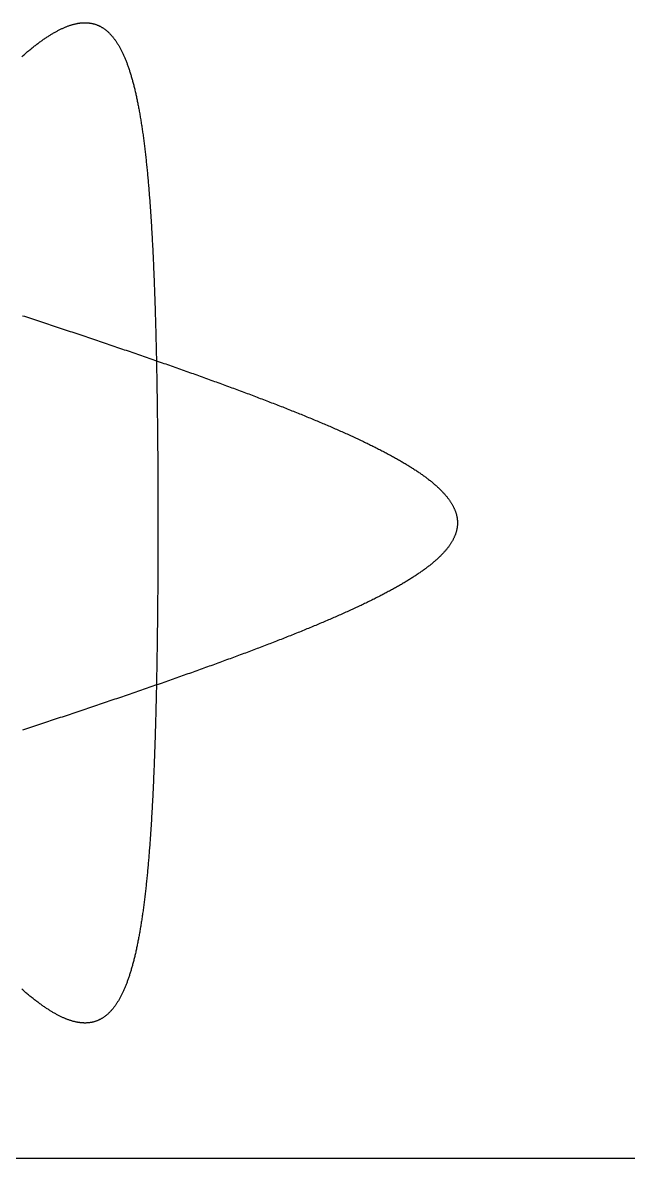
# Model space of a CAD drawing. Header units: metres. Extents: x 0 to 80, y 0 to 80.
# Drawn here: x 41.88 to 54.58, y 0 to 23.83 of the extents above; entities that cross this region are included whole.
import ezdxf

# ---------------------------------------------------------------- set-up
doc = ezdxf.new("R2010")
doc.units = ezdxf.units.M

msp = doc.modelspace()

# ---------------------------------------------------------------- linework, layer by layer
msp.add_line((0, 0), (80, 0))
at = {"layer": 'ENGRAVE'}
for points in [[(41.860244, 23.119498), (41.877338, 23.134424), (41.894372, 23.149201), (41.911346, 23.163828), (41.928259, 23.178304), (41.945112, 23.192631), (41.961904, 23.206806), (41.978636, 23.220831), (41.995308, 23.234703), (42.011919, 23.248424), (42.028469, 23.261993), (42.044959, 23.275409), (42.061388, 23.288672), (42.077756, 23.301781), (42.094064, 23.314737), (42.110311, 23.327539), (42.126497, 23.340187), (42.142622, 23.35268), (42.158686, 23.365017), (42.17469, 23.3772), (42.190633, 23.389227), (42.206515, 23.401097), (42.222336, 23.412812), (42.238096, 23.42437), (42.253795, 23.43577), (42.269433, 23.447014), (42.28501, 23.4581), (42.300526, 23.469028), (42.315981, 23.479797), (42.331376, 23.490408), (42.346709, 23.500861), (42.361981, 23.511154), (42.377192, 23.521288), (42.392342, 23.531262), (42.407432, 23.541076), (42.42246, 23.55073), (42.437427, 23.560223), (42.452334, 23.569556), (42.467179, 23.578727), (42.481963, 23.587737), (42.496687, 23.596585), (42.511349, 23.605271), (42.525951, 23.613795), (42.540491, 23.622157), (42.554971, 23.630356), (42.56939, 23.638392), (42.583748, 23.646264), (42.598045, 23.653974), (42.612282, 23.661519), (42.626457, 23.668901), (42.640572, 23.676118), (42.654627, 23.683171), (42.66862, 23.690059), (42.682553, 23.696782), (42.696425, 23.70334), (42.710237, 23.709733), (42.723988, 23.71596), (42.737679, 23.722021), (42.751309, 23.727916), (42.764879, 23.733645), (42.778388, 23.739208), (42.791837, 23.744604), (42.805226, 23.749833), (42.818554, 23.754895), (42.831822, 23.759789), (42.84503, 23.764517), (42.858178, 23.769076), (42.871266, 23.773468), (42.884294, 23.777692), (42.897262, 23.781747), (42.91017, 23.785634), (42.923019, 23.789353), (42.935807, 23.792903), (42.948536, 23.796284), (42.961205, 23.799495), (42.973815, 23.802538), (42.986365, 23.805411), (42.998855, 23.808115), (43.011287, 23.810649), (43.023659, 23.813013), (43.035971, 23.815207), (43.048225, 23.817231), (43.060419, 23.819085), (43.072555, 23.820768), (43.084631, 23.822281), (43.096649, 23.823623), (43.108607, 23.824794), (43.120507, 23.825795), (43.132349, 23.826624), (43.144132, 23.827282), (43.155856, 23.827769), (43.167522, 23.828084), (43.17913, 23.828228), (43.19068, 23.828201), (43.202171, 23.828001), (43.213604, 23.82763), (43.22498, 23.827087), (43.236298, 23.826372), (43.247557, 23.825485), (43.25876, 23.824425), (43.269904, 23.823194), (43.280992, 23.82179), (43.292021, 23.820214), (43.302994, 23.818465), (43.313909, 23.816544), (43.324768, 23.81445), (43.335569, 23.812183), (43.346314, 23.809744), (43.357001, 23.807132), (43.367632, 23.804347), (43.378207, 23.801389), (43.388725, 23.798259), (43.399187, 23.794955), (43.409593, 23.791478), (43.419942, 23.787829), (43.430236, 23.784006), (43.440473, 23.78001), (43.450655, 23.775841), (43.460781, 23.771499), (43.470852, 23.766984), (43.480867, 23.762296), (43.490828, 23.757434), (43.500732, 23.752399), (43.510582, 23.747191), (43.520377, 23.74181), (43.530117, 23.736256), (43.539803, 23.730529), (43.549434, 23.724628), (43.55901, 23.718554), (43.568532, 23.712307), (43.578, 23.705887), (43.587414, 23.699294), (43.596774, 23.692528), (43.606081, 23.685588), (43.615333, 23.678476), (43.624532, 23.671191), (43.633678, 23.663732), (43.642771, 23.656101), (43.65181, 23.648297), (43.660796, 23.64032), (43.66973, 23.632171), (43.678611, 23.623849), (43.687439, 23.615354), (43.696215, 23.606686), (43.704939, 23.597847), (43.71361, 23.588834), (43.72223, 23.57965), (43.730797, 23.570293), (43.739313, 23.560764), (43.747778, 23.551062), (43.75619, 23.541189), (43.764552, 23.531144), (43.772863, 23.520927), (43.781122, 23.510538), (43.789331, 23.499978), (43.797489, 23.489246), (43.805597, 23.478342), (43.813654, 23.467268), (43.821661, 23.456022), (43.829618, 23.444605), (43.837525, 23.433017), (43.845382, 23.421258), (43.85319, 23.409329), (43.860948, 23.397229), (43.868657, 23.384958), (43.876316, 23.372517), (43.883927, 23.359906), (43.891489, 23.347125), (43.899002, 23.334175), (43.906467, 23.321054), (43.913883, 23.307764), (43.921251, 23.294305), (43.928571, 23.280676), (43.935844, 23.266878), (43.943068, 23.252911), (43.950245, 23.238776), (43.957375, 23.224472), (43.964457, 23.209999), (43.971493, 23.195359), (43.978481, 23.18055), (43.985423, 23.165574), (43.992318, 23.15043), (43.999167, 23.135118), (44.00597, 23.11964), (44.012726, 23.103994), (44.019437, 23.088181), (44.026102, 23.072202), (44.032721, 23.056057), (44.039295, 23.039745), (44.045824, 23.023267), (44.052307, 23.006624), (44.058746, 22.989815), (44.06514, 22.97284), (44.07149, 22.955701), (44.077795, 22.938397), (44.084057, 22.920928), (44.090274, 22.903295), (44.096447, 22.885498), (44.102576, 22.867536), (44.108662, 22.849412), (44.114705, 22.831124), (44.120705, 22.812673), (44.126662, 22.794059), (44.132575, 22.775282), (44.138447, 22.756344), (44.144275, 22.737243), (44.150062, 22.71798), (44.155806, 22.698556), (44.161509, 22.678971), (44.16717, 22.659225), (44.172789, 22.639319), (44.178367, 22.619252), (44.183903, 22.599025), (44.189399, 22.578638), (44.194854, 22.558092), (44.200268, 22.537387), (44.205641, 22.516522), (44.210975, 22.4955), (44.216268, 22.474319), (44.221521, 22.452981), (44.226735, 22.431484), (44.231908, 22.409831), (44.237043, 22.388021), (44.242138, 22.366054), (44.247194, 22.343931), (44.252211, 22.321652), (44.25719, 22.299217), (44.26213, 22.276628), (44.267032, 22.253883), (44.271895, 22.230984), (44.276721, 22.207931), (44.281508, 22.184724), (44.286258, 22.161363), (44.290971, 22.13785), (44.295647, 22.114183), (44.300285, 22.090364), (44.304887, 22.066394), (44.309451, 22.042271), (44.31398, 22.017998), (44.318471, 21.993573), (44.322927, 21.968998), (44.327347, 21.944274), (44.331731, 21.919399), (44.336079, 21.894375), (44.340392, 21.869202), (44.34467, 21.84388), (44.348912, 21.818411), (44.35312, 21.792794), (44.357293, 21.767029), (44.361431, 21.741118), (44.365535, 21.71506), (44.369605, 21.688856), (44.37364, 21.662506), (44.377642, 21.636011), (44.381611, 21.609372), (44.385546, 21.582588), (44.389447, 21.55566), (44.393316, 21.528588), (44.397151, 21.501374), (44.400954, 21.474017), (44.404724, 21.446518), (44.408462, 21.418877), (44.412168, 21.391094), (44.415841, 21.363171), (44.419483, 21.335108), (44.423093, 21.306904), (44.426672, 21.278561), (44.430219, 21.250079), (44.433735, 21.221459), (44.437221, 21.192701), (44.440675, 21.163805), (44.444099, 21.134771), (44.447492, 21.105602), (44.450855, 21.076296), (44.454188, 21.046854), (44.457491, 21.017277), (44.460765, 20.987566), (44.464008, 20.95772), (44.467223, 20.92774), (44.470408, 20.897628), (44.473564, 20.867382), (44.476692, 20.837005), (44.47979, 20.806495), (44.482861, 20.775855), (44.485902, 20.745084), (44.488916, 20.714182), (44.491902, 20.683151), (44.494859, 20.651991), (44.49779, 20.620702), (44.500692, 20.589285), (44.503568, 20.557741), (44.506416, 20.526069), (44.509237, 20.494271), (44.512031, 20.462347), (44.514799, 20.430297), (44.517541, 20.398123), (44.520256, 20.365824), (44.522944, 20.333402), (44.525607, 20.300856), (44.528244, 20.268187), (44.530856, 20.235396), (44.533442, 20.202484), (44.536003, 20.169451), (44.538538, 20.136297), (44.541049, 20.103023), (44.543534, 20.06963), (44.545995, 20.036118), (44.548432, 20.002487), (44.550844, 19.968739), (44.553232, 19.934874), (44.555596, 19.900893), (44.557937, 19.866796), (44.560253, 19.832583), (44.562546, 19.798255), (44.564816, 19.763813), (44.567062, 19.729258), (44.569285, 19.69459), (44.571486, 19.659809), (44.573664, 19.624917), (44.575819, 19.589913), (44.577951, 19.554798), (44.580062, 19.519574), (44.58215, 19.48424), (44.584216, 19.448798), (44.58626, 19.413247), (44.588283, 19.377589), (44.590284, 19.341823), (44.592264, 19.305952), (44.594223, 19.269975), (44.59616, 19.233892), (44.598077, 19.197705), (44.599972, 19.161414), (44.601847, 19.12502), (44.603702, 19.088524), (44.605536, 19.051925), (44.60735, 19.015225), (44.609144, 18.978425), (44.610918, 18.941524), (44.612672, 18.904524), (44.614407, 18.867425), (44.616122, 18.830228), (44.617818, 18.792933), (44.619494, 18.755542), (44.621152, 18.718055), (44.62279, 18.680472), (44.62441, 18.642794), (44.626011, 18.605021), (44.627594, 18.567156), (44.629158, 18.529197), (44.630703, 18.491146), (44.632231, 18.453003), (44.633741, 18.41477), (44.635232, 18.376446), (44.636706, 18.338033), (44.638163, 18.299531), (44.639602, 18.26094), (44.641023, 18.222262), (44.642427, 18.183498), (44.643814, 18.144646), (44.645185, 18.10571), (44.646538, 18.066688), (44.647874, 18.027583), (44.649194, 17.988394), (44.650498, 17.949122), (44.651785, 17.909768), (44.653055, 17.870332), (44.65431, 17.830816), (44.655549, 17.79122), (44.656771, 17.751544), (44.657978, 17.71179), (44.659169, 17.671958), (44.660345, 17.632049), (44.661505, 17.592063), (44.66265, 17.552001), (44.663779, 17.511865), (44.664894, 17.471653), (44.665993, 17.431369), (44.667078, 17.391011), (44.668148, 17.35058), (44.669203, 17.310079), (44.670243, 17.269506), (44.671269, 17.228863), (44.672281, 17.188151), (44.673278, 17.14737), (44.674261, 17.106522), (44.67523, 17.065606), (44.676185, 17.024623), (44.677126, 16.983574), (44.678054, 16.942461), (44.678968, 16.901283), (44.679868, 16.860042), (44.680754, 16.818737), (44.681628, 16.777371), (44.682488, 16.735943), (44.683334, 16.694454), (44.684168, 16.652905), (44.684988, 16.611297), (44.685796, 16.569631), (44.686591, 16.527907), (44.687372, 16.486126), (44.688142, 16.444288), (44.688898, 16.402395), (44.689642, 16.360447), (44.690374, 16.318446), (44.691093, 16.276391), (44.6918, 16.234283), (44.692495, 16.192124), (44.693177, 16.149913), (44.693848, 16.107652), (44.694506, 16.065342), (44.695153, 16.022983), (44.695788, 15.980576), (44.696411, 15.938121), (44.697022, 15.895621), (44.697622, 15.853074), (44.69821, 15.810482), (44.698786, 15.767846), (44.699352, 15.725167), (44.699905, 15.682444), (44.700448, 15.63968), (44.700979, 15.596875), (44.701499, 15.554029), (44.702008, 15.511143), (44.702506, 15.468219), (44.702993, 15.425256), (44.703469, 15.382256), (44.703934, 15.339219), (44.704389, 15.296147), (44.704832, 15.253039), (44.705265, 15.209897), (44.705687, 15.166722), (44.706099, 15.123513), (44.7065, 15.080273), (44.70689, 15.037001), (44.70727, 14.993699), (44.707639, 14.950368), (44.707998, 14.907007), (44.708347, 14.863618), (44.708686, 14.820202), (44.709014, 14.77676), (44.709332, 14.733291), (44.70964, 14.689797), (44.709937, 14.64628), (44.710225, 14.602738), (44.710502, 14.559174), (44.71077, 14.515588), (44.711027, 14.471981), (44.711274, 14.428354), (44.711512, 14.384707), (44.71174, 14.341041), (44.711957, 14.297357), (44.712165, 14.253656), (44.712363, 14.209938), (44.712551, 14.166205), (44.71273, 14.122456), (44.712898, 14.078694), (44.713057, 14.034918), (44.713206, 13.99113), (44.713346, 13.94733), (44.713475, 13.903519), (44.713595, 13.859698), (44.713706, 13.815867), (44.713807, 13.772028), (44.713898, 13.728181), (44.713979, 13.684327), (44.714051, 13.640466), (44.714113, 13.5966), (44.714166, 13.55273), (44.714209, 13.508855), (44.714243, 13.464977), (44.714267, 13.421097), (44.714281, 13.377216), (44.714286, 13.333333), (44.714281, 13.289451), (44.714267, 13.245569), (44.714243, 13.201689), (44.714209, 13.157811), (44.714166, 13.113937), (44.714113, 13.070066), (44.714051, 13.0262), (44.713979, 12.98234), (44.713898, 12.938486), (44.713807, 12.894639), (44.713706, 12.850799), (44.713595, 12.806969), (44.713475, 12.763148), (44.713346, 12.719337), (44.713206, 12.675537), (44.713057, 12.631748), (44.712898, 12.587973), (44.71273, 12.54421), (44.712551, 12.500462), (44.712363, 12.456729), (44.712165, 12.413011), (44.711957, 12.36931), (44.71174, 12.325626), (44.711512, 12.28196), (44.711274, 12.238313), (44.711027, 12.194686), (44.71077, 12.151078), (44.710502, 12.107492), (44.710225, 12.063928), (44.709937, 12.020387), (44.70964, 11.976869), (44.709332, 11.933376), (44.709014, 11.889907), (44.708686, 11.846464), (44.708347, 11.803048), (44.707998, 11.75966), (44.707639, 11.716299), (44.70727, 11.672967), (44.70689, 11.629665), (44.7065, 11.586394), (44.706099, 11.543153), (44.705687, 11.499945), (44.705265, 11.45677), (44.704832, 11.413628), (44.704389, 11.37052), (44.703934, 11.327447), (44.703469, 11.284411), (44.702993, 11.241411), (44.702506, 11.198448), (44.702008, 11.155524), (44.701499, 11.112638), (44.700979, 11.069792), (44.700448, 11.026987), (44.699905, 10.984222), (44.699352, 10.9415), (44.698786, 10.898821), (44.69821, 10.856185), (44.697622, 10.813593), (44.697022, 10.771046), (44.696411, 10.728545), (44.695788, 10.686091), (44.695153, 10.643684), (44.694506, 10.601325), (44.693848, 10.559014), (44.693177, 10.516753), (44.692495, 10.474543), (44.6918, 10.432384), (44.691093, 10.390276), (44.690374, 10.348221), (44.689642, 10.306219), (44.688898, 10.264271), (44.688142, 10.222378), (44.687372, 10.180541), (44.686591, 10.13876), (44.685796, 10.097036), (44.684988, 10.055369), (44.684168, 10.013761), (44.683334, 9.972213), (44.682488, 9.930724), (44.681628, 9.889296), (44.680754, 9.84793), (44.679868, 9.806625), (44.678968, 9.765384), (44.678054, 9.724206), (44.677126, 9.683092), (44.676185, 9.642044), (44.67523, 9.601061), (44.674261, 9.560145), (44.673278, 9.519296), (44.672281, 9.478515), (44.671269, 9.437803), (44.670243, 9.397161), (44.669203, 9.356588), (44.668148, 9.316086), (44.667078, 9.275656), (44.665993, 9.235298), (44.664894, 9.195013), (44.663779, 9.154802), (44.66265, 9.114665), (44.661505, 9.074604), (44.660345, 9.034618), (44.659169, 8.994709), (44.657978, 8.954876), (44.656771, 8.915122), (44.655549, 8.875447), (44.65431, 8.835851), (44.653055, 8.796334), (44.651785, 8.756899), (44.650498, 8.717545), (44.649194, 8.678273), (44.647874, 8.639084), (44.646538, 8.599978), (44.645185, 8.560957), (44.643814, 8.52202), (44.642427, 8.483169), (44.641023, 8.444404), (44.639602, 8.405726), (44.638163, 8.367136), (44.636706, 8.328634), (44.635232, 8.29022), (44.633741, 8.251897), (44.632231, 8.213663), (44.630703, 8.175521), (44.629158, 8.13747), (44.627594, 8.099511), (44.626011, 8.061645), (44.62441, 8.023873), (44.62279, 7.986195), (44.621152, 7.948612), (44.619494, 7.911125), (44.617818, 7.873733), (44.616122, 7.836439), (44.614407, 7.799242), (44.612672, 7.762143), (44.610918, 7.725143), (44.609144, 7.688242), (44.60735, 7.651441), (44.605536, 7.614741), (44.603702, 7.578143), (44.601847, 7.541646), (44.599972, 7.505252), (44.598077, 7.468962), (44.59616, 7.432775), (44.594223, 7.396692), (44.592264, 7.360715), (44.590284, 7.324843), (44.588283, 7.289078), (44.58626, 7.25342), (44.584216, 7.217869), (44.58215, 7.182426), (44.580062, 7.147093), (44.577951, 7.111868), (44.575819, 7.076754), (44.573664, 7.04175), (44.571486, 7.006858), (44.569285, 6.972077), (44.567062, 6.937409), (44.564816, 6.902853), (44.562546, 6.868411), (44.560253, 6.834084), (44.557937, 6.799871), (44.555596, 6.765774), (44.553232, 6.731792), (44.550844, 6.697927), (44.548432, 6.664179), (44.545995, 6.630549), (44.543534, 6.597037), (44.541049, 6.563644), (44.538538, 6.53037), (44.536003, 6.497216), (44.533442, 6.464183), (44.530856, 6.43127), (44.528244, 6.39848), (44.525607, 6.365811), (44.522944, 6.333265), (44.520256, 6.300843), (44.517541, 6.268544), (44.514799, 6.236369), (44.512031, 6.20432), (44.509237, 6.172396), (44.506416, 6.140598), (44.503568, 6.108926), (44.500692, 6.077382), (44.49779, 6.045965), (44.494859, 6.014676), (44.491902, 5.983516), (44.488916, 5.952485), (44.485902, 5.921583), (44.482861, 5.890812), (44.47979, 5.860171), (44.476692, 5.829662), (44.473564, 5.799284), (44.470408, 5.769039), (44.467223, 5.738926), (44.464008, 5.708947), (44.460765, 5.679101), (44.457491, 5.64939), (44.454188, 5.619813), (44.450855, 5.590371), (44.447492, 5.561065), (44.444099, 5.531895), (44.440675, 5.502862), (44.437221, 5.473966), (44.433735, 5.445208), (44.430219, 5.416587), (44.426672, 5.388105), (44.423093, 5.359762), (44.419483, 5.331559), (44.415841, 5.303495), (44.412168, 5.275572), (44.408462, 5.24779), (44.404724, 5.220149), (44.400954, 5.19265), (44.397151, 5.165293), (44.393316, 5.138078), (44.389447, 5.111007), (44.385546, 5.084079), (44.381611, 5.057295), (44.377642, 5.030655), (44.37364, 5.00416), (44.369605, 4.977811), (44.365535, 4.951607), (44.361431, 4.925549), (44.357293, 4.899637), (44.35312, 4.873873), (44.348912, 4.848256), (44.34467, 4.822786), (44.340392, 4.797465), (44.336079, 4.772292), (44.331731, 4.747268), (44.327347, 4.722393), (44.322927, 4.697668), (44.318471, 4.673093), (44.31398, 4.648669), (44.309451, 4.624395), (44.304887, 4.600273), (44.300285, 4.576302), (44.295647, 4.552484), (44.290971, 4.528817), (44.286258, 4.505304), (44.281508, 4.481943), (44.276721, 4.458736), (44.271895, 4.435683), (44.267032, 4.412783), (44.26213, 4.390039), (44.25719, 4.367449), (44.252211, 4.345015), (44.247194, 4.322736), (44.242138, 4.300613), (44.237043, 4.278646), (44.231908, 4.256836), (44.226735, 4.235182), (44.221521, 4.213686), (44.216268, 4.192347), (44.210975, 4.171167), (44.205641, 4.150144), (44.200268, 4.12928), (44.194854, 4.108575), (44.189399, 4.088029), (44.183903, 4.067642), (44.178367, 4.047415), (44.172789, 4.027348), (44.16717, 4.007442), (44.161509, 3.987695), (44.155806, 3.96811), (44.150062, 3.948686), (44.144275, 3.929424), (44.138447, 3.910323), (44.132575, 3.891384), (44.126662, 3.872608), (44.120705, 3.853994), (44.114705, 3.835543), (44.108662, 3.817255), (44.102576, 3.79913), (44.096447, 3.781169), (44.090274, 3.763372), (44.084057, 3.745739), (44.077795, 3.72827), (44.07149, 3.710966), (44.06514, 3.693826), (44.058746, 3.676852), (44.052307, 3.660043), (44.045824, 3.6434), (44.039295, 3.626922), (44.032721, 3.61061), (44.026102, 3.594465), (44.019437, 3.578485), (44.012726, 3.562673), (44.00597, 3.547027), (43.999167, 3.531548), (43.992318, 3.516237), (43.985423, 3.501093), (43.978481, 3.486116), (43.971493, 3.471308), (43.964457, 3.456667), (43.957375, 3.442195), (43.950245, 3.427891), (43.943068, 3.413755), (43.935844, 3.399789), (43.928571, 3.385991), (43.921251, 3.372362), (43.913883, 3.358903), (43.906467, 3.345613), (43.899002, 3.332492), (43.891489, 3.319541), (43.883927, 3.30676), (43.876316, 3.294149), (43.868657, 3.281709), (43.860948, 3.269438), (43.85319, 3.257338), (43.845382, 3.245409), (43.837525, 3.23365), (43.829618, 3.222062), (43.821661, 3.210645), (43.813654, 3.199399), (43.805597, 3.188324), (43.797489, 3.177421), (43.789331, 3.166689), (43.781122, 3.156129), (43.772863, 3.14574), (43.764552, 3.135523), (43.75619, 3.125478), (43.747778, 3.115604), (43.739313, 3.105903), (43.730797, 3.096374), (43.72223, 3.087017), (43.71361, 3.077832), (43.704939, 3.06882), (43.696215, 3.05998), (43.687439, 3.051313), (43.678611, 3.042818), (43.66973, 3.034496), (43.660796, 3.026346), (43.65181, 3.018369), (43.642771, 3.010565), (43.633678, 3.002934), (43.624532, 2.995476), (43.615333, 2.988191), (43.606081, 2.981078), (43.596774, 2.974139), (43.587414, 2.967373), (43.578, 2.96078), (43.568532, 2.95436), (43.55901, 2.948113), (43.549434, 2.942039), (43.539803, 2.936138), (43.530117, 2.930411), (43.520377, 2.924856), (43.510582, 2.919475), (43.500732, 2.914267), (43.490828, 2.909233), (43.480867, 2.904371), (43.470852, 2.899683), (43.460781, 2.895167), (43.450655, 2.890825), (43.440473, 2.886656), (43.430236, 2.882661), (43.419942, 2.878838), (43.409593, 2.875188), (43.399187, 2.871712), (43.388725, 2.868408), (43.378207, 2.865277), (43.367632, 2.86232), (43.357001, 2.859535), (43.346314, 2.856923), (43.335569, 2.854483), (43.324768, 2.852217), (43.313909, 2.850123), (43.302994, 2.848202), (43.292021, 2.846453), (43.280992, 2.844877), (43.269904, 2.843473), (43.25876, 2.842241), (43.247557, 2.841182), (43.236298, 2.840295), (43.22498, 2.83958), (43.213604, 2.839037), (43.202171, 2.838665), (43.19068, 2.838466), (43.17913, 2.838438), (43.167522, 2.838582), (43.155856, 2.838898), (43.144132, 2.839385), (43.132349, 2.840043), (43.120507, 2.840872), (43.108607, 2.841872), (43.096649, 2.843044), (43.084631, 2.844386), (43.072555, 2.845898), (43.060419, 2.847582), (43.048225, 2.849435), (43.035971, 2.851459), (43.023659, 2.853654), (43.011287, 2.856018), (42.998855, 2.858552), (42.986365, 2.861255), (42.973815, 2.864129), (42.961205, 2.867171), (42.948536, 2.870383), (42.935807, 2.873764), (42.923019, 2.877314), (42.91017, 2.881032), (42.897262, 2.88492), (42.884294, 2.888975), (42.871266, 2.893199), (42.858178, 2.89759), (42.84503, 2.90215), (42.831822, 2.906877), (42.818554, 2.911772), (42.805226, 2.916834), (42.791837, 2.922063), (42.778388, 2.927459), (42.764879, 2.933021), (42.751309, 2.93875), (42.737679, 2.944646), (42.723988, 2.950707), (42.710237, 2.956934), (42.696425, 2.963327), (42.682553, 2.969885), (42.66862, 2.976608), (42.654627, 2.983496), (42.640572, 2.990549), (42.626457, 2.997766), (42.612282, 3.005148), (42.598045, 3.012693), (42.583748, 3.020402), (42.56939, 3.028275), (42.554971, 3.036311), (42.540491, 3.04451), (42.525951, 3.052871), (42.511349, 3.061395), (42.496687, 3.070082), (42.481963, 3.07893), (42.467179, 3.08794), (42.452334, 3.097111), (42.437427, 3.106444), (42.42246, 3.115937), (42.407432, 3.125591), (42.392342, 3.135405), (42.377192, 3.145379), (42.361981, 3.155513), (42.346709, 3.165806), (42.331376, 3.176258), (42.315981, 3.186869), (42.300526, 3.197639), (42.28501, 3.208567), (42.269433, 3.219653), (42.253795, 3.230896), (42.238096, 3.242297), (42.222336, 3.253855), (42.206515, 3.265569), (42.190633, 3.27744), (42.17469, 3.289467), (42.158686, 3.301649), (42.142622, 3.313987), (42.126497, 3.32648), (42.110311, 3.339127), (42.094064, 3.351929), (42.077756, 3.364885), (42.061388, 3.377995), (42.044959, 3.391258), (42.028469, 3.404674), (42.011919, 3.418242), (41.995308, 3.431963), (41.978636, 3.445836), (41.961904, 3.45986), (41.945112, 3.474036), (41.928259, 3.488362), (41.911346, 3.502839), (41.894372, 3.517466), (41.877338, 3.532243), (41.860244, 3.547169)], [(41.87387, 17.680866), (41.915532, 17.667223), (41.957184, 17.653573), (41.998823, 17.639918), (42.04045, 17.626256), (42.082063, 17.612588), (42.123662, 17.598915), (42.165246, 17.585237), (42.206814, 17.571553), (42.248366, 17.557864), (42.289901, 17.544171), (42.331418, 17.530473), (42.372916, 17.516771), (42.414394, 17.503065), (42.455853, 17.489355), (42.49729, 17.475642), (42.538706, 17.461925), (42.580099, 17.448205), (42.621469, 17.434482), (42.662815, 17.420756), (42.704137, 17.407027), (42.745433, 17.393296), (42.786702, 17.379563), (42.827945, 17.365828), (42.86916, 17.352092), (42.910347, 17.338354), (42.951504, 17.324614), (42.992632, 17.310873), (43.033728, 17.297132), (43.074794, 17.283389), (43.115827, 17.269646), (43.156827, 17.255903), (43.197793, 17.24216), (43.238725, 17.228416), (43.279622, 17.214673), (43.320482, 17.20093), (43.361307, 17.187188), (43.402093, 17.173446), (43.442842, 17.159706), (43.483551, 17.145967), (43.524221, 17.132229), (43.56485, 17.118492), (43.605438, 17.104758), (43.645984, 17.091025), (43.686488, 17.077294), (43.726948, 17.063565), (43.767364, 17.049839), (43.807735, 17.036115), (43.84806, 17.022394), (43.88834, 17.008676), (43.928571, 16.994962), (43.968755, 16.98125), (44.008891, 16.967542), (44.048977, 16.953837), (44.089013, 16.940136), (44.128998, 16.926439), (44.168932, 16.912746), (44.208813, 16.899058), (44.248641, 16.885373), (44.288416, 16.871693), (44.328136, 16.858018), (44.367801, 16.844348), (44.407409, 16.830683), (44.446961, 16.817023), (44.486456, 16.803368), (44.525892, 16.789719), (44.56527, 16.776075), (44.604588, 16.762437), (44.643845, 16.748805), (44.683042, 16.73518), (44.722177, 16.72156), (44.761249, 16.707946), (44.800257, 16.694339), (44.839202, 16.680739), (44.878082, 16.667145), (44.916897, 16.653558), (44.955646, 16.639979), (44.994327, 16.626406), (45.032941, 16.612841), (45.071487, 16.599283), (45.109964, 16.585732), (45.148371, 16.572189), (45.186707, 16.558654), (45.224973, 16.545127), (45.263166, 16.531608), (45.301287, 16.518097), (45.339334, 16.504594), (45.377308, 16.4911), (45.415207, 16.477614), (45.45303, 16.464137), (45.490777, 16.450668), (45.528447, 16.437209), (45.56604, 16.423758), (45.603554, 16.410316), (45.64099, 16.396884), (45.678346, 16.38346), (45.715621, 16.370047), (45.752815, 16.356642), (45.789928, 16.343247), (45.826958, 16.329862), (45.863905, 16.316487), (45.900769, 16.303122), (45.937547, 16.289766), (45.974241, 16.276421), (46.010848, 16.263086), (46.047369, 16.249761), (46.083803, 16.236446), (46.120149, 16.223142), (46.156406, 16.209849), (46.192573, 16.196566), (46.228651, 16.183294), (46.264638, 16.170032), (46.300534, 16.156782), (46.336337, 16.143542), (46.372048, 16.130314), (46.407666, 16.117096), (46.443189, 16.10389), (46.478618, 16.090695), (46.513951, 16.077512), (46.549189, 16.06434), (46.584329, 16.051179), (46.619373, 16.03803), (46.654318, 16.024893), (46.689164, 16.011767), (46.723911, 15.998653), (46.758558, 15.985551), (46.793105, 15.972461), (46.82755, 15.959383), (46.861893, 15.946316), (46.896134, 15.933262), (46.930271, 15.920221), (46.964304, 15.907191), (46.998233, 15.894173), (47.032056, 15.881168), (47.065774, 15.868176), (47.099385, 15.855195), (47.13289, 15.842227), (47.166286, 15.829272), (47.199574, 15.816329), (47.232753, 15.803399), (47.265822, 15.790482), (47.298781, 15.777577), (47.33163, 15.764685), (47.364366, 15.751806), (47.396991, 15.73894), (47.429503, 15.726086), (47.461901, 15.713246), (47.494186, 15.700418), (47.526356, 15.687603), (47.55841, 15.674802), (47.590349, 15.662013), (47.622172, 15.649238), (47.653877, 15.636475), (47.685465, 15.623726), (47.716934, 15.61099), (47.748285, 15.598267), (47.779517, 15.585558), (47.810628, 15.572861), (47.841619, 15.560178), (47.872488, 15.547508), (47.903236, 15.534852), (47.933861, 15.522208), (47.964363, 15.509579), (47.994742, 15.496962), (48.024997, 15.484359), (48.055127, 15.471769), (48.085132, 15.459193), (48.115011, 15.44663), (48.144764, 15.43408), (48.174389, 15.421544), (48.203887, 15.409021), (48.233257, 15.396512), (48.262498, 15.384016), (48.291611, 15.371534), (48.320593, 15.359065), (48.349445, 15.346609), (48.378166, 15.334167), (48.406756, 15.321738), (48.435213, 15.309323), (48.463539, 15.296921), (48.491731, 15.284533), (48.519789, 15.272158), (48.547714, 15.259797), (48.575503, 15.247449), (48.603158, 15.235114), (48.630677, 15.222793), (48.658059, 15.210485), (48.685305, 15.19819), (48.712414, 15.185909), (48.739385, 15.173641), (48.766217, 15.161387), (48.79291, 15.149145), (48.819465, 15.136917), (48.845879, 15.124703), (48.872153, 15.112501), (48.898286, 15.100313), (48.924278, 15.088138), (48.950128, 15.075976), (48.975835, 15.063827), (49.0014, 15.051692), (49.026821, 15.039569), (49.052098, 15.02746), (49.077231, 15.015363), (49.10222, 15.00328), (49.127063, 14.991209), (49.15176, 14.979152), (49.176311, 14.967107), (49.200715, 14.955075), (49.224972, 14.943056), (49.249082, 14.93105), (49.273043, 14.919057), (49.296856, 14.907076), (49.32052, 14.895108), (49.344034, 14.883152), (49.367399, 14.871209), (49.390613, 14.859279), (49.413676, 14.847361), (49.436588, 14.835456), (49.459348, 14.823563), (49.481956, 14.811682), (49.504412, 14.799814), (49.526714, 14.787958), (49.548864, 14.776114), (49.570859, 14.764282), (49.5927, 14.752463), (49.614386, 14.740655), (49.635917, 14.72886), (49.657293, 14.717076), (49.678512, 14.705304), (49.699576, 14.693544), (49.720482, 14.681796), (49.741231, 14.67006), (49.761823, 14.658335), (49.782257, 14.646622), (49.802532, 14.63492), (49.822649, 14.62323), (49.842607, 14.611551), (49.862405, 14.599883), (49.882043, 14.588227), (49.901521, 14.576582), (49.920838, 14.564948), (49.939994, 14.553325), (49.958989, 14.541713), (49.977822, 14.530113), (49.996493, 14.518522), (50.015001, 14.506943), (50.033347, 14.495375), (50.051529, 14.483817), (50.069548, 14.472269), (50.087403, 14.460732), (50.105093, 14.449206), (50.122619, 14.43769), (50.139981, 14.426184), (50.157176, 14.414688), (50.174207, 14.403203), (50.191071, 14.391727), (50.207769, 14.380261), (50.224301, 14.368806), (50.240666, 14.35736), (50.256863, 14.345923), (50.272893, 14.334497), (50.288755, 14.32308), (50.304449, 14.311672), (50.319975, 14.300274), (50.335332, 14.288885), (50.35052, 14.277505), (50.365538, 14.266134), (50.380387, 14.254772), (50.395066, 14.243419), (50.409575, 14.232075), (50.423913, 14.22074), (50.438081, 14.209414), (50.452078, 14.198096), (50.465903, 14.186786), (50.479557, 14.175485), (50.493039, 14.164192), (50.506348, 14.152908), (50.519486, 14.141631), (50.532451, 14.130362), (50.545243, 14.119102), (50.557862, 14.107849), (50.570308, 14.096604), (50.58258, 14.085366), (50.594678, 14.074136), (50.606602, 14.062914), (50.618352, 14.051699), (50.629928, 14.040491), (50.641329, 14.02929), (50.652554, 14.018096), (50.663605, 14.006909), (50.67448, 13.995729), (50.68518, 13.984556), (50.695704, 13.973389), (50.706052, 13.962229), (50.716223, 13.951075), (50.726218, 13.939927), (50.736037, 13.928786), (50.745679, 13.917651), (50.755144, 13.906521), (50.764432, 13.895398), (50.773542, 13.884281), (50.782475, 13.873169), (50.79123, 13.862062), (50.799808, 13.850962), (50.808207, 13.839866), (50.816428, 13.828776), (50.824471, 13.817691), (50.832335, 13.806611), (50.840021, 13.795536), (50.847528, 13.784465), (50.854856, 13.7734), (50.862005, 13.762338), (50.868974, 13.751282), (50.875765, 13.74023), (50.882375, 13.729182), (50.888807, 13.718138), (50.895058, 13.707098), (50.90113, 13.696062), (50.907021, 13.68503), (50.912733, 13.674002), (50.918264, 13.662977), (50.923615, 13.651956), (50.928785, 13.640938), (50.933776, 13.629923), (50.938585, 13.618912), (50.943214, 13.607903), (50.947662, 13.596898), (50.951929, 13.585895), (50.956015, 13.574895), (50.95992, 13.563897), (50.963643, 13.552902), (50.967186, 13.541909), (50.970548, 13.530918), (50.973728, 13.51993), (50.976726, 13.508943), (50.979544, 13.497959), (50.982179, 13.486976), (50.984634, 13.475994), (50.986906, 13.465015), (50.988997, 13.454036), (50.990906, 13.443059), (50.992634, 13.432083), (50.99418, 13.421108), (50.995544, 13.410135), (50.996726, 13.399161), (50.997726, 13.388189), (50.998545, 13.377217), (50.999181, 13.366246), (50.999636, 13.355275), (50.999909, 13.344304), (51, 13.333333), (50.999909, 13.322363), (50.999636, 13.311392), (50.999181, 13.300421), (50.998545, 13.28945), (50.997726, 13.278478), (50.996726, 13.267505), (50.995544, 13.256532), (50.99418, 13.245558), (50.992634, 13.234583), (50.990906, 13.223607), (50.988997, 13.21263), (50.986906, 13.201652), (50.984634, 13.190672), (50.982179, 13.179691), (50.979544, 13.168708), (50.976726, 13.157723), (50.973728, 13.146737), (50.970548, 13.135748), (50.967186, 13.124758), (50.963643, 13.113765), (50.95992, 13.10277), (50.956015, 13.091772), (50.951929, 13.080772), (50.947662, 13.069769), (50.943214, 13.058763), (50.938585, 13.047755), (50.933776, 13.036743), (50.928785, 13.025729), (50.923615, 13.014711), (50.918264, 13.003689), (50.912733, 12.992665), (50.907021, 12.981636), (50.90113, 12.970604), (50.895058, 12.959568), (50.888807, 12.948529), (50.882375, 12.937485), (50.875765, 12.926437), (50.868974, 12.915385), (50.862005, 12.904328), (50.854856, 12.893267), (50.847528, 12.882201), (50.840021, 12.871131), (50.832335, 12.860056), (50.824471, 12.848976), (50.816428, 12.837891), (50.808207, 12.826801), (50.799808, 12.815705), (50.79123, 12.804604), (50.782475, 12.793498), (50.773542, 12.782386), (50.764432, 12.771269), (50.755144, 12.760145), (50.745679, 12.749016), (50.736037, 12.737881), (50.726218, 12.726739), (50.716223, 12.715592), (50.706052, 12.704438), (50.695704, 12.693278), (50.68518, 12.682111), (50.67448, 12.670938), (50.663605, 12.659758), (50.652554, 12.648571), (50.641329, 12.637377), (50.629928, 12.626176), (50.618352, 12.614968), (50.606602, 12.603753), (50.594678, 12.59253), (50.58258, 12.5813), (50.570308, 12.570063), (50.557862, 12.558818), (50.545243, 12.547565), (50.532451, 12.536304), (50.519486, 12.525036), (50.506348, 12.513759), (50.493039, 12.502474), (50.479557, 12.491182), (50.465903, 12.47988), (50.452078, 12.468571), (50.438081, 12.457253), (50.423913, 12.445926), (50.409575, 12.434591), (50.395066, 12.423247), (50.380387, 12.411894), (50.365538, 12.400533), (50.35052, 12.389162), (50.335332, 12.377782), (50.319975, 12.366393), (50.304449, 12.354995), (50.288755, 12.343587), (50.272893, 12.33217), (50.256863, 12.320743), (50.240666, 12.309307), (50.224301, 12.297861), (50.207769, 12.286405), (50.191071, 12.27494), (50.174207, 12.263464), (50.157176, 12.251978), (50.139981, 12.240483), (50.122619, 12.228977), (50.105093, 12.217461), (50.087403, 12.205934), (50.069548, 12.194397), (50.051529, 12.18285), (50.033347, 12.171292), (50.015001, 12.159724), (49.996493, 12.148144), (49.977822, 12.136554), (49.958989, 12.124953), (49.939994, 12.113341), (49.920838, 12.101718), (49.901521, 12.090085), (49.882043, 12.07844), (49.862405, 12.066783), (49.842607, 12.055116), (49.822649, 12.043437), (49.802532, 12.031747), (49.782257, 12.020045), (49.761823, 12.008332), (49.741231, 11.996607), (49.720482, 11.984871), (49.699576, 11.973122), (49.678512, 11.961362), (49.657293, 11.949591), (49.635917, 11.937807), (49.614386, 11.926011), (49.5927, 11.914204), (49.570859, 11.902384), (49.548864, 11.890553), (49.526714, 11.878709), (49.504412, 11.866853), (49.481956, 11.854984), (49.459348, 11.843104), (49.436588, 11.831211), (49.413676, 11.819305), (49.390613, 11.807388), (49.367399, 11.795457), (49.344034, 11.783514), (49.32052, 11.771559), (49.296856, 11.759591), (49.273043, 11.74761), (49.249082, 11.735617), (49.224972, 11.72361), (49.200715, 11.711591), (49.176311, 11.69956), (49.15176, 11.687515), (49.127063, 11.675457), (49.10222, 11.663387), (49.077231, 11.651303), (49.052098, 11.639207), (49.026821, 11.627098), (49.0014, 11.614975), (48.975835, 11.602839), (48.950128, 11.590691), (48.924278, 11.578529), (48.898286, 11.566354), (48.872153, 11.554165), (48.845879, 11.541964), (48.819465, 11.529749), (48.79291, 11.517521), (48.766217, 11.50528), (48.739385, 11.493025), (48.712414, 11.480758), (48.685305, 11.468476), (48.658059, 11.456182), (48.630677, 11.443874), (48.603158, 11.431553), (48.575503, 11.419218), (48.547714, 11.40687), (48.519789, 11.394508), (48.491731, 11.382134), (48.463539, 11.369745), (48.435213, 11.357343), (48.406756, 11.344928), (48.378166, 11.3325), (48.349445, 11.320058), (48.320593, 11.307602), (48.291611, 11.295133), (48.262498, 11.282651), (48.233257, 11.270155), (48.203887, 11.257645), (48.174389, 11.245123), (48.144764, 11.232587), (48.115011, 11.220037), (48.085132, 11.207474), (48.055127, 11.194898), (48.024997, 11.182308), (47.994742, 11.169705), (47.964363, 11.157088), (47.933861, 11.144458), (47.903236, 11.131815), (47.872488, 11.119158), (47.841619, 11.106489), (47.810628, 11.093805), (47.779517, 11.081109), (47.748285, 11.068399), (47.716934, 11.055676), (47.685465, 11.04294), (47.653877, 11.030191), (47.622172, 11.017429), (47.590349, 11.004653), (47.55841, 10.991865), (47.526356, 10.979063), (47.494186, 10.966249), (47.461901, 10.953421), (47.429503, 10.94058), (47.396991, 10.927727), (47.364366, 10.914861), (47.33163, 10.901981), (47.298781, 10.88909), (47.265822, 10.876185), (47.232753, 10.863267), (47.199574, 10.850337), (47.166286, 10.837395), (47.13289, 10.824439), (47.099385, 10.811471), (47.065774, 10.798491), (47.032056, 10.785498), (46.998233, 10.772493), (46.964304, 10.759476), (46.930271, 10.746446), (46.896134, 10.733404), (46.861893, 10.72035), (46.82755, 10.707284), (46.793105, 10.694206), (46.758558, 10.681116), (46.723911, 10.668014), (46.689164, 10.6549), (46.654318, 10.641774), (46.619373, 10.628637), (46.584329, 10.615488), (46.549189, 10.602327), (46.513951, 10.589155), (46.478618, 10.575971), (46.443189, 10.562777), (46.407666, 10.54957), (46.372048, 10.536353), (46.336337, 10.523124), (46.300534, 10.509885), (46.264638, 10.496634), (46.228651, 10.483373), (46.192573, 10.470101), (46.156406, 10.456818), (46.120149, 10.443524), (46.083803, 10.43022), (46.047369, 10.416906), (46.010848, 10.403581), (45.974241, 10.390246), (45.937547, 10.3769), (45.900769, 10.363545), (45.863905, 10.35018), (45.826958, 10.336804), (45.789928, 10.323419), (45.752815, 10.310024), (45.715621, 10.29662), (45.678346, 10.283206), (45.64099, 10.269783), (45.603554, 10.256351), (45.56604, 10.242909), (45.528447, 10.229458), (45.490777, 10.215998), (45.45303, 10.20253), (45.415207, 10.189053), (45.377308, 10.175567), (45.339334, 10.162072), (45.301287, 10.14857), (45.263166, 10.135059), (45.224973, 10.12154), (45.186707, 10.108012), (45.148371, 10.094477), (45.109964, 10.080935), (45.071487, 10.067384), (45.032941, 10.053826), (44.994327, 10.040261), (44.955646, 10.026688), (44.916897, 10.013108), (44.878082, 9.999521), (44.839202, 9.985928), (44.800257, 9.972327), (44.761249, 9.95872), (44.722177, 9.945107), (44.683042, 9.931487), (44.643845, 9.917861), (44.604588, 9.904229), (44.56527, 9.890591), (44.525892, 9.876948), (44.486456, 9.863298), (44.446961, 9.849644), (44.407409, 9.835984), (44.367801, 9.822318), (44.328136, 9.808648), (44.288416, 9.794973), (44.248641, 9.781293), (44.208813, 9.767609), (44.168932, 9.75392), (44.128998, 9.740228), (44.089013, 9.726531), (44.048977, 9.71283), (44.008891, 9.699125), (43.968755, 9.685417), (43.928571, 9.671705), (43.88834, 9.65799), (43.84806, 9.644272), (43.807735, 9.630551), (43.767364, 9.616828), (43.726948, 9.603102), (43.686488, 9.589373), (43.645984, 9.575642), (43.605438, 9.561909), (43.56485, 9.548174), (43.524221, 9.534438), (43.483551, 9.5207), (43.442842, 9.506961), (43.402093, 9.49322), (43.361307, 9.479479), (43.320482, 9.465737), (43.279622, 9.451994), (43.238725, 9.438251), (43.197793, 9.424507), (43.156827, 9.410764), (43.115827, 9.39702), (43.074794, 9.383277), (43.033728, 9.369535), (42.992632, 9.355793), (42.951504, 9.342053), (42.910347, 9.328313), (42.86916, 9.314575), (42.827945, 9.300838), (42.786702, 9.287103), (42.745433, 9.27337), (42.704137, 9.25964), (42.662815, 9.245911), (42.621469, 9.232185), (42.580099, 9.218462), (42.538706, 9.204742), (42.49729, 9.191025), (42.455853, 9.177311), (42.414394, 9.163601), (42.372916, 9.149895), (42.331418, 9.136193), (42.289901, 9.122496), (42.248366, 9.108802), (42.206814, 9.095114), (42.165246, 9.08143), (42.123662, 9.067751), (42.082063, 9.054078), (42.04045, 9.040411), (41.998823, 9.026749), (41.957184, 9.013093), (41.915532, 8.999444), (41.87387, 8.985801)]]:
    msp.add_lwpolyline(points, dxfattribs=at)

doc.saveas('drawing.dxf')
